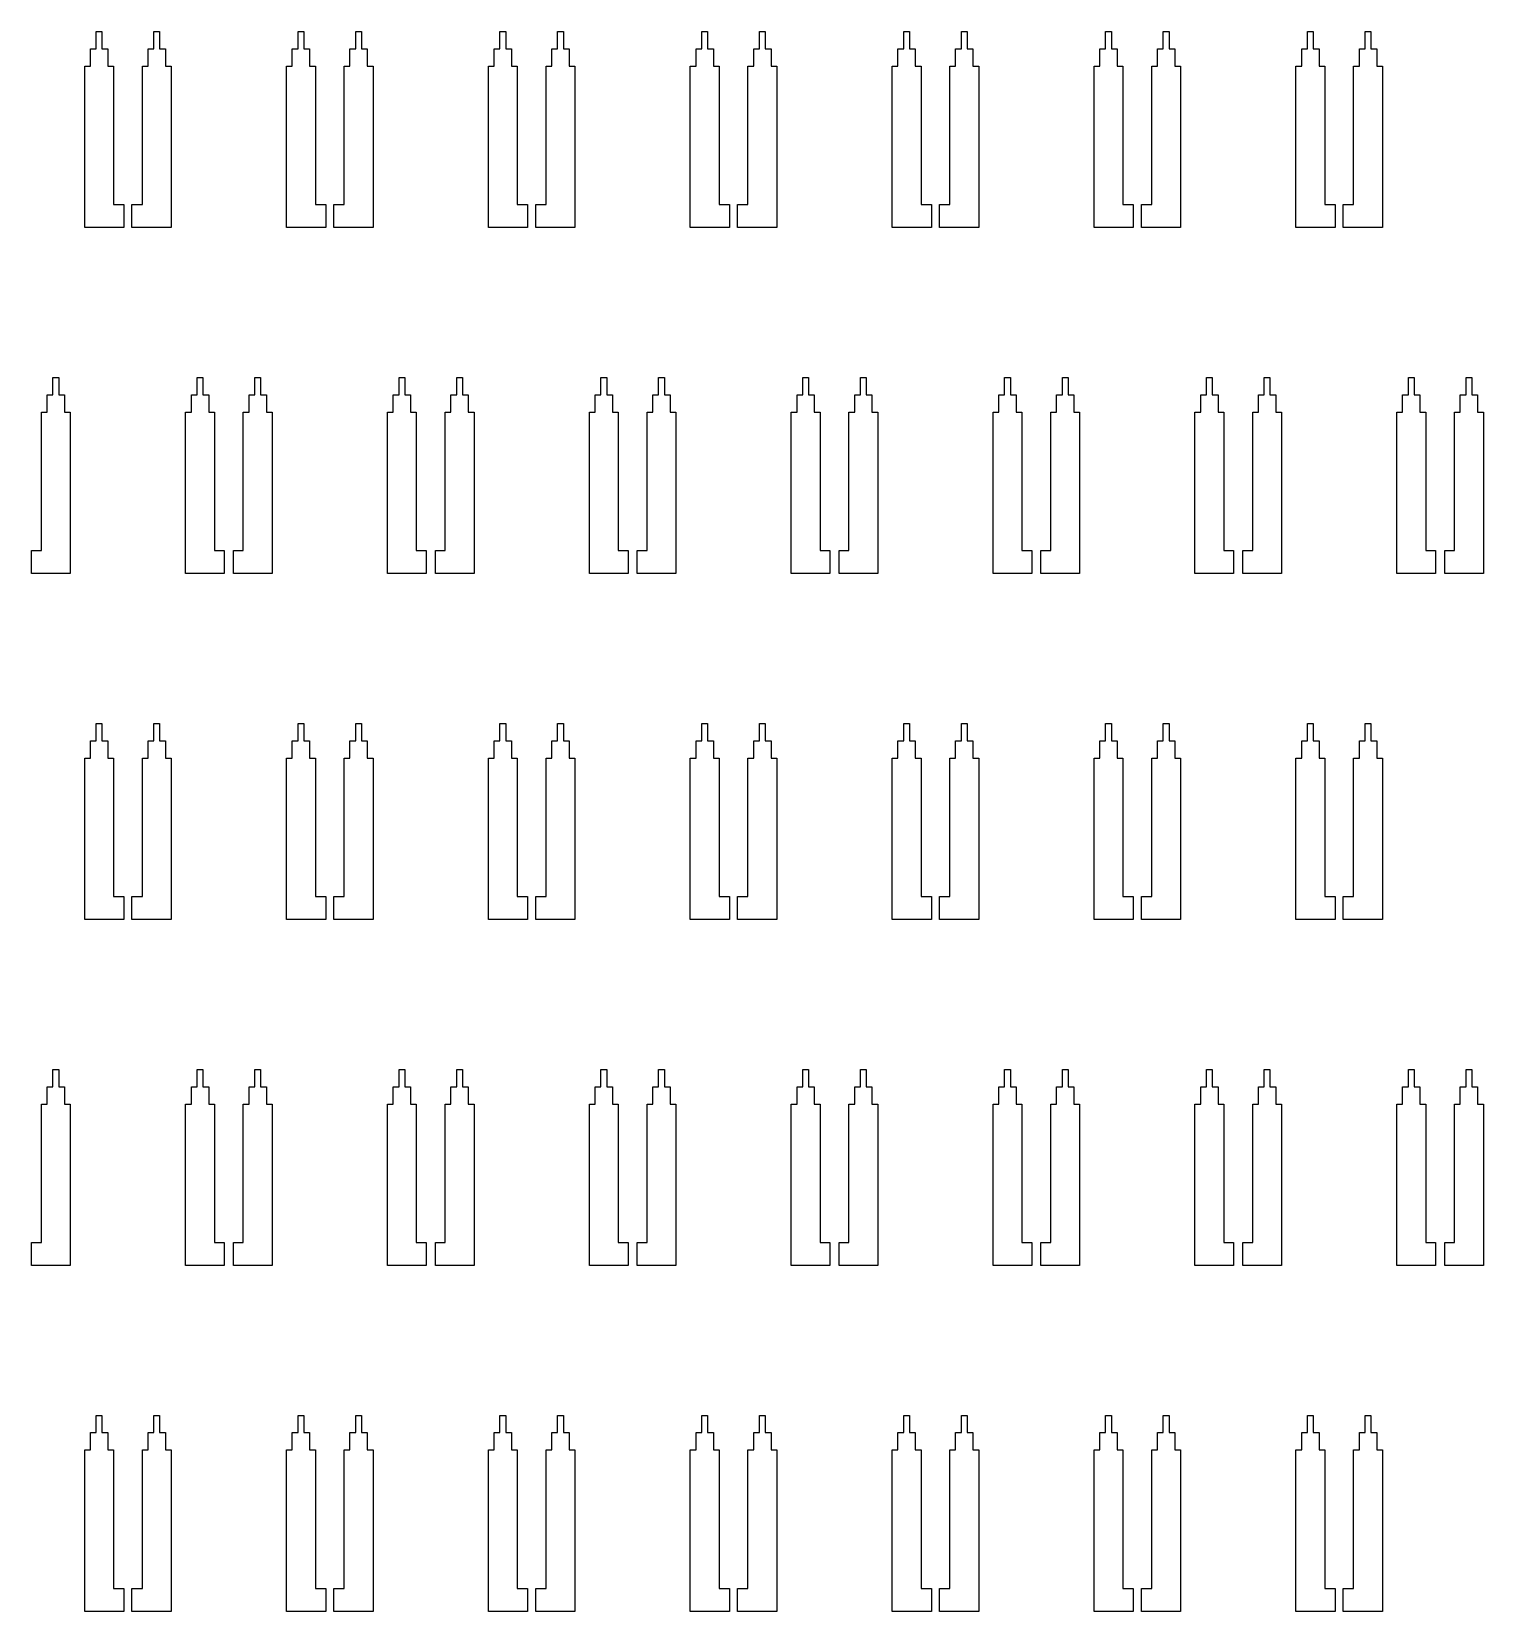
# Model space of a CAD drawing. Extents: x -38350 to 38650, y -35000 to 36000.
# Drawn here: x -19752.2 to -19500.5, y -23754 to -23480 of the extents above; entities that cross this region are included whole.
import ezdxf

# ---------------------------------------------------------------- set-up
doc = ezdxf.new("R2010")
doc.units = 0
doc.header["$MEASUREMENT"] = 0

msp = doc.modelspace()

# ---------------------------------------------------------------- linework, layer by layer
for p, q in [((-19741, -23483), (-19741, -23480)), ((-19741, -23480), (-19740, -23480)), ((-19740, -23480), (-19740, -23483)), ((-19731, -23483), (-19731, -23480)), ((-19731, -23480), (-19730, -23480)), ((-19730, -23480), (-19730, -23483)), ((-19706, -23483), (-19706, -23480)), ((-19706, -23480), (-19705, -23480)), ((-19705, -23480), (-19705, -23483)), ((-19696, -23483), (-19696, -23480)), ((-19696, -23480), (-19695, -23480)), ((-19695, -23480), (-19695, -23483)), ((-19671, -23483), (-19671, -23480)), ((-19671, -23480), (-19670, -23480)), ((-19670, -23480), (-19670, -23483)), ((-19661, -23483), (-19661, -23480)), ((-19661, -23480), (-19660, -23480)), ((-19660, -23480), (-19660, -23483)), ((-19636, -23483), (-19636, -23480)), ((-19636, -23480), (-19635, -23480)), ((-19635, -23480), (-19635, -23483)), ((-19626, -23483), (-19626, -23480)), ((-19626, -23480), (-19625, -23480)), ((-19625, -23480), (-19625, -23483)), ((-19601, -23483), (-19601, -23480)), ((-19601, -23480), (-19600, -23480)), ((-19600, -23480), (-19600, -23483)), ((-19591, -23483), (-19591, -23480)), ((-19591, -23480), (-19590, -23480)), ((-19590, -23480), (-19590, -23483)), ((-19566, -23483), (-19566, -23480)), ((-19566, -23480), (-19565, -23480)), ((-19565, -23480), (-19565, -23483)), ((-19556, -23483), (-19556, -23480)), ((-19556, -23480), (-19555, -23480)), ((-19555, -23480), (-19555, -23483)), ((-19531, -23483), (-19531, -23480)), ((-19531, -23480), (-19530, -23480)), ((-19530, -23480), (-19530, -23483)), ((-19521, -23483), (-19521, -23480)), ((-19521, -23480), (-19520, -23480)), ((-19520, -23480), (-19520, -23483)), ((-19742, -23486), (-19742, -23483)), ((-19742, -23483), (-19741, -23483)), ((-19740, -23483), (-19739, -23483)), ((-19739, -23483), (-19739, -23486)), ((-19732, -23486), (-19732, -23483)), ((-19732, -23483), (-19731, -23483)), ((-19730, -23483), (-19729, -23483)), ((-19729, -23483), (-19729, -23486)), ((-19707, -23486), (-19707, -23483)), ((-19707, -23483), (-19706, -23483)), ((-19705, -23483), (-19704, -23483)), ((-19704, -23483), (-19704, -23486)), ((-19697, -23486), (-19697, -23483)), ((-19697, -23483), (-19696, -23483)), ((-19695, -23483), (-19694, -23483)), ((-19694, -23483), (-19694, -23486)), ((-19672, -23486), (-19672, -23483)), ((-19672, -23483), (-19671, -23483)), ((-19670, -23483), (-19669, -23483)), ((-19669, -23483), (-19669, -23486)), ((-19662, -23486), (-19662, -23483)), ((-19662, -23483), (-19661, -23483)), ((-19660, -23483), (-19659, -23483)), ((-19659, -23483), (-19659, -23486)), ((-19637, -23486), (-19637, -23483)), ((-19637, -23483), (-19636, -23483)), ((-19635, -23483), (-19634, -23483)), ((-19634, -23483), (-19634, -23486)), ((-19627, -23486), (-19627, -23483)), ((-19627, -23483), (-19626, -23483)), ((-19625, -23483), (-19624, -23483)), ((-19624, -23483), (-19624, -23486)), ((-19602, -23486), (-19602, -23483)), ((-19602, -23483), (-19601, -23483)), ((-19600, -23483), (-19599, -23483)), ((-19599, -23483), (-19599, -23486)), ((-19592, -23486), (-19592, -23483)), ((-19592, -23483), (-19591, -23483)), ((-19590, -23483), (-19589, -23483)), ((-19589, -23483), (-19589, -23486)), ((-19567, -23486), (-19567, -23483)), ((-19567, -23483), (-19566, -23483)), ((-19565, -23483), (-19564, -23483)), ((-19564, -23483), (-19564, -23486)), ((-19557, -23486), (-19557, -23483)), ((-19557, -23483), (-19556, -23483)), ((-19555, -23483), (-19554, -23483)), ((-19554, -23483), (-19554, -23486)), ((-19532, -23486), (-19532, -23483)), ((-19532, -23483), (-19531, -23483)), ((-19530, -23483), (-19529, -23483)), ((-19529, -23483), (-19529, -23486)), ((-19522, -23486), (-19522, -23483)), ((-19522, -23483), (-19521, -23483)), ((-19520, -23483), (-19519, -23483)), ((-19519, -23483), (-19519, -23486)), ((-19743, -23514), (-19743, -23486)), ((-19743, -23486), (-19742, -23486)), ((-19739, -23486), (-19738, -23486)), ((-19738, -23486), (-19738, -23510)), ((-19733, -23510), (-19733, -23486)), ((-19733, -23486), (-19732, -23486)), ((-19729, -23486), (-19728, -23486)), ((-19728, -23486), (-19728, -23514)), ((-19708, -23514), (-19708, -23486)), ((-19708, -23486), (-19707, -23486)), ((-19704, -23486), (-19703, -23486)), ((-19703, -23486), (-19703, -23510)), ((-19698, -23510), (-19698, -23486)), ((-19698, -23486), (-19697, -23486)), ((-19694, -23486), (-19693, -23486)), ((-19693, -23486), (-19693, -23514)), ((-19673, -23514), (-19673, -23486)), ((-19673, -23486), (-19672, -23486)), ((-19669, -23486), (-19668, -23486)), ((-19668, -23486), (-19668, -23510)), ((-19663, -23510), (-19663, -23486)), ((-19663, -23486), (-19662, -23486)), ((-19659, -23486), (-19658, -23486)), ((-19658, -23486), (-19658, -23514)), ((-19638, -23514), (-19638, -23486)), ((-19638, -23486), (-19637, -23486)), ((-19634, -23486), (-19633, -23486)), ((-19633, -23486), (-19633, -23510)), ((-19628, -23510), (-19628, -23486)), ((-19628, -23486), (-19627, -23486)), ((-19624, -23486), (-19623, -23486)), ((-19623, -23486), (-19623, -23514)), ((-19603, -23514), (-19603, -23486)), ((-19603, -23486), (-19602, -23486)), ((-19599, -23486), (-19598, -23486)), ((-19598, -23486), (-19598, -23510)), ((-19593, -23510), (-19593, -23486)), ((-19593, -23486), (-19592, -23486)), ((-19589, -23486), (-19588, -23486)), ((-19588, -23486), (-19588, -23514)), ((-19568, -23514), (-19568, -23486)), ((-19568, -23486), (-19567, -23486)), ((-19564, -23486), (-19563, -23486)), ((-19563, -23486), (-19563, -23510)), ((-19558, -23510), (-19558, -23486)), ((-19558, -23486), (-19557, -23486)), ((-19554, -23486), (-19553, -23486)), ((-19553, -23486), (-19553, -23514)), ((-19533, -23514), (-19533, -23486)), ((-19533, -23486), (-19532, -23486)), ((-19529, -23486), (-19528, -23486)), ((-19528, -23486), (-19528, -23510)), ((-19523, -23510), (-19523, -23486)), ((-19523, -23486), (-19522, -23486)), ((-19519, -23486), (-19518, -23486)), ((-19518, -23486), (-19518, -23514)), ((-19738, -23510), (-19736.2, -23510)), ((-19736.2, -23510), (-19736.2, -23514)), ((-19734.8, -23514), (-19734.8, -23510)), ((-19734.8, -23510), (-19733, -23510)), ((-19703, -23510), (-19701.2, -23510)), ((-19701.2, -23510), (-19701.2, -23514)), ((-19699.8, -23514), (-19699.8, -23510)), ((-19699.8, -23510), (-19698, -23510)), ((-19668, -23510), (-19666.2, -23510)), ((-19666.2, -23510), (-19666.2, -23514)), ((-19664.8, -23514), (-19664.8, -23510)), ((-19664.8, -23510), (-19663, -23510)), ((-19633, -23510), (-19631.2, -23510)), ((-19631.2, -23510), (-19631.2, -23514)), ((-19629.8, -23514), (-19629.8, -23510)), ((-19629.8, -23510), (-19628, -23510)), ((-19598, -23510), (-19596.2, -23510)), ((-19596.2, -23510), (-19596.2, -23514)), ((-19594.8, -23514), (-19594.8, -23510)), ((-19594.8, -23510), (-19593, -23510)), ((-19563, -23510), (-19561.2, -23510)), ((-19561.2, -23510), (-19561.2, -23514)), ((-19559.8, -23514), (-19559.8, -23510)), ((-19559.8, -23510), (-19558, -23510)), ((-19528, -23510), (-19526.2, -23510)), ((-19526.2, -23510), (-19526.2, -23514)), ((-19524.8, -23514), (-19524.8, -23510)), ((-19524.8, -23510), (-19523, -23510)), ((-19736.2, -23514), (-19743, -23514)), ((-19728, -23514), (-19734.8, -23514)), ((-19701.2, -23514), (-19708, -23514)), ((-19693, -23514), (-19699.8, -23514)), ((-19666.2, -23514), (-19673, -23514)), ((-19658, -23514), (-19664.8, -23514)), ((-19631.2, -23514), (-19638, -23514)), ((-19623, -23514), (-19629.8, -23514)), ((-19596.2, -23514), (-19603, -23514)), ((-19588, -23514), (-19594.8, -23514)), ((-19561.2, -23514), (-19568, -23514)), ((-19553, -23514), (-19559.8, -23514)), ((-19526.2, -23514), (-19533, -23514)), ((-19518, -23514), (-19524.8, -23514)), ((-19748.5, -23543), (-19748.5, -23540)), ((-19748.5, -23540), (-19747.5, -23540)), ((-19747.5, -23540), (-19747.5, -23543)), ((-19723.5, -23543), (-19723.5, -23540)), ((-19723.5, -23540), (-19722.5, -23540)), ((-19722.5, -23540), (-19722.5, -23543)), ((-19713.5, -23543), (-19713.5, -23540)), ((-19713.5, -23540), (-19712.5, -23540)), ((-19712.5, -23540), (-19712.5, -23543)), ((-19688.5, -23543), (-19688.5, -23540)), ((-19688.5, -23540), (-19687.5, -23540)), ((-19687.5, -23540), (-19687.5, -23543)), ((-19678.5, -23543), (-19678.5, -23540)), ((-19678.5, -23540), (-19677.5, -23540)), ((-19677.5, -23540), (-19677.5, -23543)), ((-19653.5, -23543), (-19653.5, -23540)), ((-19653.5, -23540), (-19652.5, -23540)), ((-19652.5, -23540), (-19652.5, -23543)), ((-19643.5, -23543), (-19643.5, -23540)), ((-19643.5, -23540), (-19642.5, -23540)), ((-19642.5, -23540), (-19642.5, -23543)), ((-19618.5, -23543), (-19618.5, -23540)), ((-19618.5, -23540), (-19617.5, -23540)), ((-19617.5, -23540), (-19617.5, -23543)), ((-19608.5, -23543), (-19608.5, -23540)), ((-19608.5, -23540), (-19607.5, -23540)), ((-19607.5, -23540), (-19607.5, -23543)), ((-19583.5, -23543), (-19583.5, -23540)), ((-19583.5, -23540), (-19582.5, -23540)), ((-19582.5, -23540), (-19582.5, -23543)), ((-19573.5, -23543), (-19573.5, -23540)), ((-19573.5, -23540), (-19572.5, -23540)), ((-19572.5, -23540), (-19572.5, -23543)), ((-19548.5, -23543), (-19548.5, -23540)), ((-19548.5, -23540), (-19547.5, -23540)), ((-19547.5, -23540), (-19547.5, -23543)), ((-19538.5, -23543), (-19538.5, -23540)), ((-19538.5, -23540), (-19537.5, -23540)), ((-19537.5, -23540), (-19537.5, -23543)), ((-19513.5, -23543), (-19513.5, -23540)), ((-19513.5, -23540), (-19512.5, -23540)), ((-19512.5, -23540), (-19512.5, -23543)), ((-19503.5, -23543), (-19503.5, -23540)), ((-19503.5, -23540), (-19502.5, -23540)), ((-19502.5, -23540), (-19502.5, -23543)), ((-19749.5, -23546), (-19749.5, -23543)), ((-19749.5, -23543), (-19748.5, -23543)), ((-19747.5, -23543), (-19746.5, -23543)), ((-19746.5, -23543), (-19746.5, -23546)), ((-19724.5, -23546), (-19724.5, -23543)), ((-19724.5, -23543), (-19723.5, -23543)), ((-19722.5, -23543), (-19721.5, -23543)), ((-19721.5, -23543), (-19721.5, -23546)), ((-19714.5, -23546), (-19714.5, -23543)), ((-19714.5, -23543), (-19713.5, -23543)), ((-19712.5, -23543), (-19711.5, -23543)), ((-19711.5, -23543), (-19711.5, -23546)), ((-19689.5, -23546), (-19689.5, -23543)), ((-19689.5, -23543), (-19688.5, -23543)), ((-19687.5, -23543), (-19686.5, -23543)), ((-19686.5, -23543), (-19686.5, -23546)), ((-19679.5, -23546), (-19679.5, -23543)), ((-19679.5, -23543), (-19678.5, -23543)), ((-19677.5, -23543), (-19676.5, -23543)), ((-19676.5, -23543), (-19676.5, -23546)), ((-19654.5, -23546), (-19654.5, -23543)), ((-19654.5, -23543), (-19653.5, -23543)), ((-19652.5, -23543), (-19651.5, -23543)), ((-19651.5, -23543), (-19651.5, -23546)), ((-19644.5, -23546), (-19644.5, -23543)), ((-19644.5, -23543), (-19643.5, -23543)), ((-19642.5, -23543), (-19641.5, -23543)), ((-19641.5, -23543), (-19641.5, -23546)), ((-19619.5, -23546), (-19619.5, -23543)), ((-19619.5, -23543), (-19618.5, -23543)), ((-19617.5, -23543), (-19616.5, -23543)), ((-19616.5, -23543), (-19616.5, -23546)), ((-19609.5, -23546), (-19609.5, -23543)), ((-19609.5, -23543), (-19608.5, -23543)), ((-19607.5, -23543), (-19606.5, -23543)), ((-19606.5, -23543), (-19606.5, -23546)), ((-19584.5, -23546), (-19584.5, -23543)), ((-19584.5, -23543), (-19583.5, -23543)), ((-19582.5, -23543), (-19581.5, -23543)), ((-19581.5, -23543), (-19581.5, -23546)), ((-19574.5, -23546), (-19574.5, -23543)), ((-19574.5, -23543), (-19573.5, -23543)), ((-19572.5, -23543), (-19571.5, -23543)), ((-19571.5, -23543), (-19571.5, -23546)), ((-19549.5, -23546), (-19549.5, -23543)), ((-19549.5, -23543), (-19548.5, -23543)), ((-19547.5, -23543), (-19546.5, -23543)), ((-19546.5, -23543), (-19546.5, -23546)), ((-19539.5, -23546), (-19539.5, -23543)), ((-19539.5, -23543), (-19538.5, -23543)), ((-19537.5, -23543), (-19536.5, -23543)), ((-19536.5, -23543), (-19536.5, -23546)), ((-19514.5, -23546), (-19514.5, -23543)), ((-19514.5, -23543), (-19513.5, -23543)), ((-19512.5, -23543), (-19511.5, -23543)), ((-19511.5, -23543), (-19511.5, -23546)), ((-19504.5, -23546), (-19504.5, -23543)), ((-19504.5, -23543), (-19503.5, -23543)), ((-19502.5, -23543), (-19501.5, -23543)), ((-19501.5, -23543), (-19501.5, -23546)), ((-19750.5, -23570), (-19750.5, -23546)), ((-19750.5, -23546), (-19749.5, -23546)), ((-19746.5, -23546), (-19745.5, -23546)), ((-19745.5, -23546), (-19745.5, -23574)), ((-19725.5, -23574), (-19725.5, -23546)), ((-19725.5, -23546), (-19724.5, -23546)), ((-19721.5, -23546), (-19720.5, -23546)), ((-19720.5, -23546), (-19720.5, -23570)), ((-19715.5, -23570), (-19715.5, -23546)), ((-19715.5, -23546), (-19714.5, -23546)), ((-19711.5, -23546), (-19710.5, -23546)), ((-19710.5, -23546), (-19710.5, -23574)), ((-19690.5, -23574), (-19690.5, -23546)), ((-19690.5, -23546), (-19689.5, -23546)), ((-19686.5, -23546), (-19685.5, -23546)), ((-19685.5, -23546), (-19685.5, -23570)), ((-19680.5, -23570), (-19680.5, -23546)), ((-19680.5, -23546), (-19679.5, -23546)), ((-19676.5, -23546), (-19675.5, -23546)), ((-19675.5, -23546), (-19675.5, -23574)), ((-19655.5, -23574), (-19655.5, -23546)), ((-19655.5, -23546), (-19654.5, -23546)), ((-19651.5, -23546), (-19650.5, -23546)), ((-19650.5, -23546), (-19650.5, -23570)), ((-19645.5, -23570), (-19645.5, -23546)), ((-19645.5, -23546), (-19644.5, -23546)), ((-19641.5, -23546), (-19640.5, -23546)), ((-19640.5, -23546), (-19640.5, -23574)), ((-19620.5, -23574), (-19620.5, -23546)), ((-19620.5, -23546), (-19619.5, -23546)), ((-19616.5, -23546), (-19615.5, -23546)), ((-19615.5, -23546), (-19615.5, -23570)), ((-19610.5, -23570), (-19610.5, -23546)), ((-19610.5, -23546), (-19609.5, -23546)), ((-19606.5, -23546), (-19605.5, -23546)), ((-19605.5, -23546), (-19605.5, -23574)), ((-19585.5, -23574), (-19585.5, -23546)), ((-19585.5, -23546), (-19584.5, -23546)), ((-19581.5, -23546), (-19580.5, -23546)), ((-19580.5, -23546), (-19580.5, -23570)), ((-19575.5, -23570), (-19575.5, -23546)), ((-19575.5, -23546), (-19574.5, -23546)), ((-19571.5, -23546), (-19570.5, -23546)), ((-19570.5, -23546), (-19570.5, -23574)), ((-19550.5, -23574), (-19550.5, -23546)), ((-19550.5, -23546), (-19549.5, -23546)), ((-19546.5, -23546), (-19545.5, -23546)), ((-19545.5, -23546), (-19545.5, -23570)), ((-19540.5, -23570), (-19540.5, -23546)), ((-19540.5, -23546), (-19539.5, -23546)), ((-19536.5, -23546), (-19535.5, -23546)), ((-19535.5, -23546), (-19535.5, -23574)), ((-19515.5, -23574), (-19515.5, -23546)), ((-19515.5, -23546), (-19514.5, -23546)), ((-19511.5, -23546), (-19510.5, -23546)), ((-19510.5, -23546), (-19510.5, -23570)), ((-19505.5, -23570), (-19505.5, -23546)), ((-19505.5, -23546), (-19504.5, -23546)), ((-19501.5, -23546), (-19500.5, -23546)), ((-19500.5, -23546), (-19500.5, -23574)), ((-19752.2, -23574), (-19752.2, -23570)), ((-19752.2, -23570), (-19750.5, -23570)), ((-19720.5, -23570), (-19718.8, -23570)), ((-19718.8, -23570), (-19718.8, -23574)), ((-19717.2, -23574), (-19717.2, -23570)), ((-19717.2, -23570), (-19715.5, -23570)), ((-19685.5, -23570), (-19683.8, -23570)), ((-19683.8, -23570), (-19683.8, -23574)), ((-19682.2, -23574), (-19682.2, -23570)), ((-19682.2, -23570), (-19680.5, -23570)), ((-19650.5, -23570), (-19648.8, -23570)), ((-19648.8, -23570), (-19648.8, -23574)), ((-19647.2, -23574), (-19647.2, -23570)), ((-19647.2, -23570), (-19645.5, -23570)), ((-19615.5, -23570), (-19613.8, -23570)), ((-19613.8, -23570), (-19613.8, -23574)), ((-19612.2, -23574), (-19612.2, -23570)), ((-19612.2, -23570), (-19610.5, -23570)), ((-19580.5, -23570), (-19578.8, -23570)), ((-19578.8, -23570), (-19578.8, -23574)), ((-19577.2, -23574), (-19577.2, -23570)), ((-19577.2, -23570), (-19575.5, -23570)), ((-19545.5, -23570), (-19543.8, -23570)), ((-19543.8, -23570), (-19543.8, -23574)), ((-19542.2, -23574), (-19542.2, -23570)), ((-19542.2, -23570), (-19540.5, -23570)), ((-19510.5, -23570), (-19508.8, -23570)), ((-19508.8, -23570), (-19508.8, -23574)), ((-19507.2, -23574), (-19507.2, -23570)), ((-19507.2, -23570), (-19505.5, -23570)), ((-19745.5, -23574), (-19752.2, -23574)), ((-19718.8, -23574), (-19725.5, -23574)), ((-19710.5, -23574), (-19717.2, -23574)), ((-19683.8, -23574), (-19690.5, -23574)), ((-19675.5, -23574), (-19682.2, -23574)), ((-19648.8, -23574), (-19655.5, -23574)), ((-19640.5, -23574), (-19647.2, -23574)), ((-19613.8, -23574), (-19620.5, -23574)), ((-19605.5, -23574), (-19612.2, -23574)), ((-19578.8, -23574), (-19585.5, -23574)), ((-19570.5, -23574), (-19577.2, -23574)), ((-19543.8, -23574), (-19550.5, -23574)), ((-19535.5, -23574), (-19542.2, -23574)), ((-19508.8, -23574), (-19515.5, -23574)), ((-19500.5, -23574), (-19507.2, -23574)), ((-19741, -23603), (-19741, -23600)), ((-19741, -23600), (-19740, -23600)), ((-19740, -23600), (-19740, -23603)), ((-19731, -23603), (-19731, -23600)), ((-19731, -23600), (-19730, -23600)), ((-19730, -23600), (-19730, -23603)), ((-19706, -23603), (-19706, -23600)), ((-19706, -23600), (-19705, -23600)), ((-19705, -23600), (-19705, -23603)), ((-19696, -23603), (-19696, -23600)), ((-19696, -23600), (-19695, -23600)), ((-19695, -23600), (-19695, -23603)), ((-19671, -23603), (-19671, -23600)), ((-19671, -23600), (-19670, -23600)), ((-19670, -23600), (-19670, -23603)), ((-19661, -23603), (-19661, -23600)), ((-19661, -23600), (-19660, -23600)), ((-19660, -23600), (-19660, -23603)), ((-19636, -23603), (-19636, -23600)), ((-19636, -23600), (-19635, -23600)), ((-19635, -23600), (-19635, -23603)), ((-19626, -23603), (-19626, -23600)), ((-19626, -23600), (-19625, -23600)), ((-19625, -23600), (-19625, -23603)), ((-19601, -23603), (-19601, -23600)), ((-19601, -23600), (-19600, -23600)), ((-19600, -23600), (-19600, -23603)), ((-19591, -23603), (-19591, -23600)), ((-19591, -23600), (-19590, -23600)), ((-19590, -23600), (-19590, -23603)), ((-19566, -23603), (-19566, -23600)), ((-19566, -23600), (-19565, -23600)), ((-19565, -23600), (-19565, -23603)), ((-19556, -23603), (-19556, -23600)), ((-19556, -23600), (-19555, -23600)), ((-19555, -23600), (-19555, -23603)), ((-19531, -23603), (-19531, -23600)), ((-19531, -23600), (-19530, -23600)), ((-19530, -23600), (-19530, -23603)), ((-19521, -23603), (-19521, -23600)), ((-19521, -23600), (-19520, -23600)), ((-19520, -23600), (-19520, -23603)), ((-19742, -23606), (-19742, -23603)), ((-19742, -23603), (-19741, -23603)), ((-19740, -23603), (-19739, -23603)), ((-19739, -23603), (-19739, -23606)), ((-19732, -23606), (-19732, -23603)), ((-19732, -23603), (-19731, -23603)), ((-19730, -23603), (-19729, -23603)), ((-19729, -23603), (-19729, -23606)), ((-19707, -23606), (-19707, -23603)), ((-19707, -23603), (-19706, -23603)), ((-19705, -23603), (-19704, -23603)), ((-19704, -23603), (-19704, -23606)), ((-19697, -23606), (-19697, -23603)), ((-19697, -23603), (-19696, -23603)), ((-19695, -23603), (-19694, -23603)), ((-19694, -23603), (-19694, -23606)), ((-19672, -23606), (-19672, -23603)), ((-19672, -23603), (-19671, -23603)), ((-19670, -23603), (-19669, -23603)), ((-19669, -23603), (-19669, -23606)), ((-19662, -23606), (-19662, -23603)), ((-19662, -23603), (-19661, -23603)), ((-19660, -23603), (-19659, -23603)), ((-19659, -23603), (-19659, -23606)), ((-19637, -23606), (-19637, -23603)), ((-19637, -23603), (-19636, -23603)), ((-19635, -23603), (-19634, -23603)), ((-19634, -23603), (-19634, -23606)), ((-19627, -23606), (-19627, -23603)), ((-19627, -23603), (-19626, -23603)), ((-19625, -23603), (-19624, -23603)), ((-19624, -23603), (-19624, -23606)), ((-19602, -23606), (-19602, -23603)), ((-19602, -23603), (-19601, -23603)), ((-19600, -23603), (-19599, -23603)), ((-19599, -23603), (-19599, -23606)), ((-19592, -23606), (-19592, -23603)), ((-19592, -23603), (-19591, -23603)), ((-19590, -23603), (-19589, -23603)), ((-19589, -23603), (-19589, -23606)), ((-19567, -23606), (-19567, -23603)), ((-19567, -23603), (-19566, -23603)), ((-19565, -23603), (-19564, -23603)), ((-19564, -23603), (-19564, -23606)), ((-19557, -23606), (-19557, -23603)), ((-19557, -23603), (-19556, -23603)), ((-19555, -23603), (-19554, -23603)), ((-19554, -23603), (-19554, -23606)), ((-19532, -23606), (-19532, -23603)), ((-19532, -23603), (-19531, -23603)), ((-19530, -23603), (-19529, -23603)), ((-19529, -23603), (-19529, -23606)), ((-19522, -23606), (-19522, -23603)), ((-19522, -23603), (-19521, -23603)), ((-19520, -23603), (-19519, -23603)), ((-19519, -23603), (-19519, -23606)), ((-19743, -23634), (-19743, -23606)), ((-19743, -23606), (-19742, -23606)), ((-19739, -23606), (-19738, -23606)), ((-19738, -23606), (-19738, -23630)), ((-19733, -23630), (-19733, -23606)), ((-19733, -23606), (-19732, -23606)), ((-19729, -23606), (-19728, -23606)), ((-19728, -23606), (-19728, -23634)), ((-19708, -23634), (-19708, -23606)), ((-19708, -23606), (-19707, -23606)), ((-19704, -23606), (-19703, -23606)), ((-19703, -23606), (-19703, -23630)), ((-19698, -23630), (-19698, -23606)), ((-19698, -23606), (-19697, -23606)), ((-19694, -23606), (-19693, -23606)), ((-19693, -23606), (-19693, -23634)), ((-19673, -23634), (-19673, -23606)), ((-19673, -23606), (-19672, -23606)), ((-19669, -23606), (-19668, -23606)), ((-19668, -23606), (-19668, -23630)), ((-19663, -23630), (-19663, -23606)), ((-19663, -23606), (-19662, -23606)), ((-19659, -23606), (-19658, -23606)), ((-19658, -23606), (-19658, -23634)), ((-19638, -23634), (-19638, -23606)), ((-19638, -23606), (-19637, -23606)), ((-19634, -23606), (-19633, -23606)), ((-19633, -23606), (-19633, -23630)), ((-19628, -23630), (-19628, -23606)), ((-19628, -23606), (-19627, -23606)), ((-19624, -23606), (-19623, -23606)), ((-19623, -23606), (-19623, -23634)), ((-19603, -23634), (-19603, -23606)), ((-19603, -23606), (-19602, -23606)), ((-19599, -23606), (-19598, -23606)), ((-19598, -23606), (-19598, -23630)), ((-19593, -23630), (-19593, -23606)), ((-19593, -23606), (-19592, -23606)), ((-19589, -23606), (-19588, -23606)), ((-19588, -23606), (-19588, -23634)), ((-19568, -23634), (-19568, -23606)), ((-19568, -23606), (-19567, -23606)), ((-19564, -23606), (-19563, -23606)), ((-19563, -23606), (-19563, -23630)), ((-19558, -23630), (-19558, -23606)), ((-19558, -23606), (-19557, -23606)), ((-19554, -23606), (-19553, -23606)), ((-19553, -23606), (-19553, -23634)), ((-19533, -23634), (-19533, -23606)), ((-19533, -23606), (-19532, -23606)), ((-19529, -23606), (-19528, -23606)), ((-19528, -23606), (-19528, -23630)), ((-19523, -23630), (-19523, -23606)), ((-19523, -23606), (-19522, -23606)), ((-19519, -23606), (-19518, -23606)), ((-19518, -23606), (-19518, -23634)), ((-19738, -23630), (-19736.2, -23630)), ((-19736.2, -23630), (-19736.2, -23634)), ((-19734.8, -23634), (-19734.8, -23630)), ((-19734.8, -23630), (-19733, -23630)), ((-19703, -23630), (-19701.2, -23630)), ((-19701.2, -23630), (-19701.2, -23634)), ((-19699.8, -23634), (-19699.8, -23630)), ((-19699.8, -23630), (-19698, -23630)), ((-19668, -23630), (-19666.2, -23630)), ((-19666.2, -23630), (-19666.2, -23634)), ((-19664.8, -23634), (-19664.8, -23630)), ((-19664.8, -23630), (-19663, -23630)), ((-19633, -23630), (-19631.2, -23630)), ((-19631.2, -23630), (-19631.2, -23634)), ((-19629.8, -23634), (-19629.8, -23630)), ((-19629.8, -23630), (-19628, -23630)), ((-19598, -23630), (-19596.2, -23630)), ((-19596.2, -23630), (-19596.2, -23634)), ((-19594.8, -23634), (-19594.8, -23630)), ((-19594.8, -23630), (-19593, -23630)), ((-19563, -23630), (-19561.2, -23630)), ((-19561.2, -23630), (-19561.2, -23634)), ((-19559.8, -23634), (-19559.8, -23630)), ((-19559.8, -23630), (-19558, -23630)), ((-19528, -23630), (-19526.2, -23630)), ((-19526.2, -23630), (-19526.2, -23634)), ((-19524.8, -23634), (-19524.8, -23630)), ((-19524.8, -23630), (-19523, -23630)), ((-19736.2, -23634), (-19743, -23634)), ((-19728, -23634), (-19734.8, -23634)), ((-19701.2, -23634), (-19708, -23634)), ((-19693, -23634), (-19699.8, -23634)), ((-19666.2, -23634), (-19673, -23634)), ((-19658, -23634), (-19664.8, -23634)), ((-19631.2, -23634), (-19638, -23634)), ((-19623, -23634), (-19629.8, -23634)), ((-19596.2, -23634), (-19603, -23634)), ((-19588, -23634), (-19594.8, -23634)), ((-19561.2, -23634), (-19568, -23634)), ((-19553, -23634), (-19559.8, -23634)), ((-19526.2, -23634), (-19533, -23634)), ((-19518, -23634), (-19524.8, -23634)), ((-19748.5, -23663), (-19748.5, -23660)), ((-19748.5, -23660), (-19747.5, -23660)), ((-19747.5, -23660), (-19747.5, -23663)), ((-19723.5, -23663), (-19723.5, -23660)), ((-19723.5, -23660), (-19722.5, -23660)), ((-19722.5, -23660), (-19722.5, -23663)), ((-19713.5, -23663), (-19713.5, -23660)), ((-19713.5, -23660), (-19712.5, -23660)), ((-19712.5, -23660), (-19712.5, -23663)), ((-19688.5, -23663), (-19688.5, -23660)), ((-19688.5, -23660), (-19687.5, -23660)), ((-19687.5, -23660), (-19687.5, -23663)), ((-19678.5, -23663), (-19678.5, -23660)), ((-19678.5, -23660), (-19677.5, -23660)), ((-19677.5, -23660), (-19677.5, -23663)), ((-19653.5, -23663), (-19653.5, -23660)), ((-19653.5, -23660), (-19652.5, -23660)), ((-19652.5, -23660), (-19652.5, -23663)), ((-19643.5, -23663), (-19643.5, -23660)), ((-19643.5, -23660), (-19642.5, -23660)), ((-19642.5, -23660), (-19642.5, -23663)), ((-19618.5, -23663), (-19618.5, -23660)), ((-19618.5, -23660), (-19617.5, -23660)), ((-19617.5, -23660), (-19617.5, -23663)), ((-19608.5, -23663), (-19608.5, -23660)), ((-19608.5, -23660), (-19607.5, -23660)), ((-19607.5, -23660), (-19607.5, -23663)), ((-19583.5, -23663), (-19583.5, -23660)), ((-19583.5, -23660), (-19582.5, -23660)), ((-19582.5, -23660), (-19582.5, -23663)), ((-19573.5, -23663), (-19573.5, -23660)), ((-19573.5, -23660), (-19572.5, -23660)), ((-19572.5, -23660), (-19572.5, -23663)), ((-19548.5, -23663), (-19548.5, -23660)), ((-19548.5, -23660), (-19547.5, -23660)), ((-19547.5, -23660), (-19547.5, -23663)), ((-19538.5, -23663), (-19538.5, -23660)), ((-19538.5, -23660), (-19537.5, -23660)), ((-19537.5, -23660), (-19537.5, -23663)), ((-19513.5, -23663), (-19513.5, -23660)), ((-19513.5, -23660), (-19512.5, -23660)), ((-19512.5, -23660), (-19512.5, -23663)), ((-19503.5, -23663), (-19503.5, -23660)), ((-19503.5, -23660), (-19502.5, -23660)), ((-19502.5, -23660), (-19502.5, -23663)), ((-19749.5, -23666), (-19749.5, -23663)), ((-19749.5, -23663), (-19748.5, -23663)), ((-19747.5, -23663), (-19746.5, -23663)), ((-19746.5, -23663), (-19746.5, -23666)), ((-19724.5, -23666), (-19724.5, -23663)), ((-19724.5, -23663), (-19723.5, -23663)), ((-19722.5, -23663), (-19721.5, -23663)), ((-19721.5, -23663), (-19721.5, -23666)), ((-19714.5, -23666), (-19714.5, -23663)), ((-19714.5, -23663), (-19713.5, -23663)), ((-19712.5, -23663), (-19711.5, -23663)), ((-19711.5, -23663), (-19711.5, -23666)), ((-19689.5, -23666), (-19689.5, -23663)), ((-19689.5, -23663), (-19688.5, -23663)), ((-19687.5, -23663), (-19686.5, -23663)), ((-19686.5, -23663), (-19686.5, -23666)), ((-19679.5, -23666), (-19679.5, -23663)), ((-19679.5, -23663), (-19678.5, -23663)), ((-19677.5, -23663), (-19676.5, -23663)), ((-19676.5, -23663), (-19676.5, -23666)), ((-19654.5, -23666), (-19654.5, -23663)), ((-19654.5, -23663), (-19653.5, -23663)), ((-19652.5, -23663), (-19651.5, -23663)), ((-19651.5, -23663), (-19651.5, -23666)), ((-19644.5, -23666), (-19644.5, -23663)), ((-19644.5, -23663), (-19643.5, -23663)), ((-19642.5, -23663), (-19641.5, -23663)), ((-19641.5, -23663), (-19641.5, -23666)), ((-19619.5, -23666), (-19619.5, -23663)), ((-19619.5, -23663), (-19618.5, -23663)), ((-19617.5, -23663), (-19616.5, -23663)), ((-19616.5, -23663), (-19616.5, -23666)), ((-19609.5, -23666), (-19609.5, -23663)), ((-19609.5, -23663), (-19608.5, -23663)), ((-19607.5, -23663), (-19606.5, -23663)), ((-19606.5, -23663), (-19606.5, -23666)), ((-19584.5, -23666), (-19584.5, -23663)), ((-19584.5, -23663), (-19583.5, -23663)), ((-19582.5, -23663), (-19581.5, -23663)), ((-19581.5, -23663), (-19581.5, -23666)), ((-19574.5, -23666), (-19574.5, -23663)), ((-19574.5, -23663), (-19573.5, -23663)), ((-19572.5, -23663), (-19571.5, -23663)), ((-19571.5, -23663), (-19571.5, -23666)), ((-19549.5, -23666), (-19549.5, -23663)), ((-19549.5, -23663), (-19548.5, -23663)), ((-19547.5, -23663), (-19546.5, -23663)), ((-19546.5, -23663), (-19546.5, -23666)), ((-19539.5, -23666), (-19539.5, -23663)), ((-19539.5, -23663), (-19538.5, -23663)), ((-19537.5, -23663), (-19536.5, -23663)), ((-19536.5, -23663), (-19536.5, -23666)), ((-19514.5, -23666), (-19514.5, -23663)), ((-19514.5, -23663), (-19513.5, -23663)), ((-19512.5, -23663), (-19511.5, -23663)), ((-19511.5, -23663), (-19511.5, -23666)), ((-19504.5, -23666), (-19504.5, -23663)), ((-19504.5, -23663), (-19503.5, -23663)), ((-19502.5, -23663), (-19501.5, -23663)), ((-19501.5, -23663), (-19501.5, -23666)), ((-19750.5, -23690), (-19750.5, -23666)), ((-19750.5, -23666), (-19749.5, -23666)), ((-19746.5, -23666), (-19745.5, -23666)), ((-19745.5, -23666), (-19745.5, -23694)), ((-19725.5, -23694), (-19725.5, -23666)), ((-19725.5, -23666), (-19724.5, -23666)), ((-19721.5, -23666), (-19720.5, -23666)), ((-19720.5, -23666), (-19720.5, -23690)), ((-19715.5, -23690), (-19715.5, -23666)), ((-19715.5, -23666), (-19714.5, -23666)), ((-19711.5, -23666), (-19710.5, -23666)), ((-19710.5, -23666), (-19710.5, -23694)), ((-19690.5, -23694), (-19690.5, -23666)), ((-19690.5, -23666), (-19689.5, -23666)), ((-19686.5, -23666), (-19685.5, -23666)), ((-19685.5, -23666), (-19685.5, -23690)), ((-19680.5, -23690), (-19680.5, -23666)), ((-19680.5, -23666), (-19679.5, -23666)), ((-19676.5, -23666), (-19675.5, -23666)), ((-19675.5, -23666), (-19675.5, -23694)), ((-19655.5, -23694), (-19655.5, -23666)), ((-19655.5, -23666), (-19654.5, -23666)), ((-19651.5, -23666), (-19650.5, -23666)), ((-19650.5, -23666), (-19650.5, -23690)), ((-19645.5, -23690), (-19645.5, -23666)), ((-19645.5, -23666), (-19644.5, -23666)), ((-19641.5, -23666), (-19640.5, -23666)), ((-19640.5, -23666), (-19640.5, -23694)), ((-19620.5, -23694), (-19620.5, -23666)), ((-19620.5, -23666), (-19619.5, -23666)), ((-19616.5, -23666), (-19615.5, -23666)), ((-19615.5, -23666), (-19615.5, -23690)), ((-19610.5, -23690), (-19610.5, -23666)), ((-19610.5, -23666), (-19609.5, -23666)), ((-19606.5, -23666), (-19605.5, -23666)), ((-19605.5, -23666), (-19605.5, -23694)), ((-19585.5, -23694), (-19585.5, -23666)), ((-19585.5, -23666), (-19584.5, -23666)), ((-19581.5, -23666), (-19580.5, -23666)), ((-19580.5, -23666), (-19580.5, -23690)), ((-19575.5, -23690), (-19575.5, -23666)), ((-19575.5, -23666), (-19574.5, -23666)), ((-19571.5, -23666), (-19570.5, -23666)), ((-19570.5, -23666), (-19570.5, -23694)), ((-19550.5, -23694), (-19550.5, -23666)), ((-19550.5, -23666), (-19549.5, -23666)), ((-19546.5, -23666), (-19545.5, -23666)), ((-19545.5, -23666), (-19545.5, -23690)), ((-19540.5, -23690), (-19540.5, -23666)), ((-19540.5, -23666), (-19539.5, -23666)), ((-19536.5, -23666), (-19535.5, -23666)), ((-19535.5, -23666), (-19535.5, -23694)), ((-19515.5, -23694), (-19515.5, -23666)), ((-19515.5, -23666), (-19514.5, -23666)), ((-19511.5, -23666), (-19510.5, -23666)), ((-19510.5, -23666), (-19510.5, -23690)), ((-19505.5, -23690), (-19505.5, -23666)), ((-19505.5, -23666), (-19504.5, -23666)), ((-19501.5, -23666), (-19500.5, -23666)), ((-19500.5, -23666), (-19500.5, -23694)), ((-19752.2, -23694), (-19752.2, -23690)), ((-19752.2, -23690), (-19750.5, -23690)), ((-19720.5, -23690), (-19718.8, -23690)), ((-19718.8, -23690), (-19718.8, -23694)), ((-19717.2, -23694), (-19717.2, -23690)), ((-19717.2, -23690), (-19715.5, -23690)), ((-19685.5, -23690), (-19683.8, -23690)), ((-19683.8, -23690), (-19683.8, -23694)), ((-19682.2, -23694), (-19682.2, -23690)), ((-19682.2, -23690), (-19680.5, -23690)), ((-19650.5, -23690), (-19648.8, -23690)), ((-19648.8, -23690), (-19648.8, -23694)), ((-19647.2, -23694), (-19647.2, -23690)), ((-19647.2, -23690), (-19645.5, -23690)), ((-19615.5, -23690), (-19613.8, -23690)), ((-19613.8, -23690), (-19613.8, -23694)), ((-19612.2, -23694), (-19612.2, -23690)), ((-19612.2, -23690), (-19610.5, -23690)), ((-19580.5, -23690), (-19578.8, -23690)), ((-19578.8, -23690), (-19578.8, -23694)), ((-19577.2, -23694), (-19577.2, -23690)), ((-19577.2, -23690), (-19575.5, -23690)), ((-19545.5, -23690), (-19543.8, -23690)), ((-19543.8, -23690), (-19543.8, -23694)), ((-19542.2, -23694), (-19542.2, -23690)), ((-19542.2, -23690), (-19540.5, -23690)), ((-19510.5, -23690), (-19508.8, -23690)), ((-19508.8, -23690), (-19508.8, -23694)), ((-19507.2, -23694), (-19507.2, -23690)), ((-19507.2, -23690), (-19505.5, -23690)), ((-19745.5, -23694), (-19752.2, -23694)), ((-19718.8, -23694), (-19725.5, -23694)), ((-19710.5, -23694), (-19717.2, -23694)), ((-19683.8, -23694), (-19690.5, -23694)), ((-19675.5, -23694), (-19682.2, -23694)), ((-19648.8, -23694), (-19655.5, -23694)), ((-19640.5, -23694), (-19647.2, -23694)), ((-19613.8, -23694), (-19620.5, -23694)), ((-19605.5, -23694), (-19612.2, -23694)), ((-19578.8, -23694), (-19585.5, -23694)), ((-19570.5, -23694), (-19577.2, -23694)), ((-19543.8, -23694), (-19550.5, -23694)), ((-19535.5, -23694), (-19542.2, -23694)), ((-19508.8, -23694), (-19515.5, -23694)), ((-19500.5, -23694), (-19507.2, -23694)), ((-19741, -23723), (-19741, -23720)), ((-19741, -23720), (-19740, -23720)), ((-19740, -23720), (-19740, -23723)), ((-19731, -23723), (-19731, -23720)), ((-19731, -23720), (-19730, -23720)), ((-19730, -23720), (-19730, -23723)), ((-19706, -23723), (-19706, -23720)), ((-19706, -23720), (-19705, -23720)), ((-19705, -23720), (-19705, -23723)), ((-19696, -23723), (-19696, -23720)), ((-19696, -23720), (-19695, -23720)), ((-19695, -23720), (-19695, -23723)), ((-19671, -23723), (-19671, -23720)), ((-19671, -23720), (-19670, -23720)), ((-19670, -23720), (-19670, -23723)), ((-19661, -23723), (-19661, -23720)), ((-19661, -23720), (-19660, -23720)), ((-19660, -23720), (-19660, -23723)), ((-19636, -23723), (-19636, -23720)), ((-19636, -23720), (-19635, -23720)), ((-19635, -23720), (-19635, -23723)), ((-19626, -23723), (-19626, -23720)), ((-19626, -23720), (-19625, -23720)), ((-19625, -23720), (-19625, -23723)), ((-19601, -23723), (-19601, -23720)), ((-19601, -23720), (-19600, -23720)), ((-19600, -23720), (-19600, -23723)), ((-19591, -23723), (-19591, -23720)), ((-19591, -23720), (-19590, -23720)), ((-19590, -23720), (-19590, -23723)), ((-19566, -23723), (-19566, -23720)), ((-19566, -23720), (-19565, -23720)), ((-19565, -23720), (-19565, -23723)), ((-19556, -23723), (-19556, -23720)), ((-19556, -23720), (-19555, -23720)), ((-19555, -23720), (-19555, -23723)), ((-19531, -23723), (-19531, -23720)), ((-19531, -23720), (-19530, -23720)), ((-19530, -23720), (-19530, -23723)), ((-19521, -23723), (-19521, -23720)), ((-19521, -23720), (-19520, -23720)), ((-19520, -23720), (-19520, -23723)), ((-19742, -23726), (-19742, -23723)), ((-19742, -23723), (-19741, -23723)), ((-19740, -23723), (-19739, -23723)), ((-19739, -23723), (-19739, -23726)), ((-19732, -23726), (-19732, -23723)), ((-19732, -23723), (-19731, -23723)), ((-19730, -23723), (-19729, -23723)), ((-19729, -23723), (-19729, -23726)), ((-19707, -23726), (-19707, -23723)), ((-19707, -23723), (-19706, -23723)), ((-19705, -23723), (-19704, -23723)), ((-19704, -23723), (-19704, -23726)), ((-19697, -23726), (-19697, -23723)), ((-19697, -23723), (-19696, -23723)), ((-19695, -23723), (-19694, -23723)), ((-19694, -23723), (-19694, -23726)), ((-19672, -23726), (-19672, -23723)), ((-19672, -23723), (-19671, -23723)), ((-19670, -23723), (-19669, -23723)), ((-19669, -23723), (-19669, -23726)), ((-19662, -23726), (-19662, -23723)), ((-19662, -23723), (-19661, -23723)), ((-19660, -23723), (-19659, -23723)), ((-19659, -23723), (-19659, -23726)), ((-19637, -23726), (-19637, -23723)), ((-19637, -23723), (-19636, -23723)), ((-19635, -23723), (-19634, -23723)), ((-19634, -23723), (-19634, -23726)), ((-19627, -23726), (-19627, -23723)), ((-19627, -23723), (-19626, -23723)), ((-19625, -23723), (-19624, -23723)), ((-19624, -23723), (-19624, -23726)), ((-19602, -23726), (-19602, -23723)), ((-19602, -23723), (-19601, -23723)), ((-19600, -23723), (-19599, -23723)), ((-19599, -23723), (-19599, -23726)), ((-19592, -23726), (-19592, -23723)), ((-19592, -23723), (-19591, -23723)), ((-19590, -23723), (-19589, -23723)), ((-19589, -23723), (-19589, -23726)), ((-19567, -23726), (-19567, -23723)), ((-19567, -23723), (-19566, -23723)), ((-19565, -23723), (-19564, -23723)), ((-19564, -23723), (-19564, -23726)), ((-19557, -23726), (-19557, -23723)), ((-19557, -23723), (-19556, -23723)), ((-19555, -23723), (-19554, -23723)), ((-19554, -23723), (-19554, -23726)), ((-19532, -23726), (-19532, -23723)), ((-19532, -23723), (-19531, -23723)), ((-19530, -23723), (-19529, -23723)), ((-19529, -23723), (-19529, -23726)), ((-19522, -23726), (-19522, -23723)), ((-19522, -23723), (-19521, -23723)), ((-19520, -23723), (-19519, -23723)), ((-19519, -23723), (-19519, -23726)), ((-19743, -23754), (-19743, -23726)), ((-19743, -23726), (-19742, -23726)), ((-19739, -23726), (-19738, -23726)), ((-19738, -23726), (-19738, -23750)), ((-19733, -23750), (-19733, -23726)), ((-19733, -23726), (-19732, -23726)), ((-19729, -23726), (-19728, -23726)), ((-19728, -23726), (-19728, -23754)), ((-19708, -23754), (-19708, -23726)), ((-19708, -23726), (-19707, -23726)), ((-19704, -23726), (-19703, -23726)), ((-19703, -23726), (-19703, -23750)), ((-19698, -23750), (-19698, -23726)), ((-19698, -23726), (-19697, -23726)), ((-19694, -23726), (-19693, -23726)), ((-19693, -23726), (-19693, -23754)), ((-19673, -23754), (-19673, -23726)), ((-19673, -23726), (-19672, -23726)), ((-19669, -23726), (-19668, -23726)), ((-19668, -23726), (-19668, -23750)), ((-19663, -23750), (-19663, -23726)), ((-19663, -23726), (-19662, -23726)), ((-19659, -23726), (-19658, -23726)), ((-19658, -23726), (-19658, -23754)), ((-19638, -23754), (-19638, -23726)), ((-19638, -23726), (-19637, -23726)), ((-19634, -23726), (-19633, -23726)), ((-19633, -23726), (-19633, -23750)), ((-19628, -23750), (-19628, -23726)), ((-19628, -23726), (-19627, -23726)), ((-19624, -23726), (-19623, -23726)), ((-19623, -23726), (-19623, -23754)), ((-19603, -23754), (-19603, -23726)), ((-19603, -23726), (-19602, -23726)), ((-19599, -23726), (-19598, -23726)), ((-19598, -23726), (-19598, -23750)), ((-19593, -23750), (-19593, -23726)), ((-19593, -23726), (-19592, -23726)), ((-19589, -23726), (-19588, -23726)), ((-19588, -23726), (-19588, -23754)), ((-19568, -23754), (-19568, -23726)), ((-19568, -23726), (-19567, -23726)), ((-19564, -23726), (-19563, -23726)), ((-19563, -23726), (-19563, -23750)), ((-19558, -23750), (-19558, -23726)), ((-19558, -23726), (-19557, -23726)), ((-19554, -23726), (-19553, -23726)), ((-19553, -23726), (-19553, -23754)), ((-19533, -23754), (-19533, -23726)), ((-19533, -23726), (-19532, -23726)), ((-19529, -23726), (-19528, -23726)), ((-19528, -23726), (-19528, -23750)), ((-19523, -23750), (-19523, -23726)), ((-19523, -23726), (-19522, -23726)), ((-19519, -23726), (-19518, -23726)), ((-19518, -23726), (-19518, -23754)), ((-19738, -23750), (-19736.2, -23750)), ((-19736.2, -23750), (-19736.2, -23754)), ((-19734.8, -23754), (-19734.8, -23750)), ((-19734.8, -23750), (-19733, -23750)), ((-19703, -23750), (-19701.2, -23750)), ((-19701.2, -23750), (-19701.2, -23754)), ((-19699.8, -23754), (-19699.8, -23750)), ((-19699.8, -23750), (-19698, -23750)), ((-19668, -23750), (-19666.2, -23750)), ((-19666.2, -23750), (-19666.2, -23754)), ((-19664.8, -23754), (-19664.8, -23750)), ((-19664.8, -23750), (-19663, -23750)), ((-19633, -23750), (-19631.2, -23750)), ((-19631.2, -23750), (-19631.2, -23754)), ((-19629.8, -23754), (-19629.8, -23750)), ((-19629.8, -23750), (-19628, -23750)), ((-19598, -23750), (-19596.2, -23750)), ((-19596.2, -23750), (-19596.2, -23754)), ((-19594.8, -23754), (-19594.8, -23750)), ((-19594.8, -23750), (-19593, -23750)), ((-19563, -23750), (-19561.2, -23750)), ((-19561.2, -23750), (-19561.2, -23754)), ((-19559.8, -23754), (-19559.8, -23750)), ((-19559.8, -23750), (-19558, -23750)), ((-19528, -23750), (-19526.2, -23750)), ((-19526.2, -23750), (-19526.2, -23754)), ((-19524.8, -23754), (-19524.8, -23750)), ((-19524.8, -23750), (-19523, -23750)), ((-19736.2, -23754), (-19743, -23754)), ((-19728, -23754), (-19734.8, -23754)), ((-19701.2, -23754), (-19708, -23754)), ((-19693, -23754), (-19699.8, -23754)), ((-19666.2, -23754), (-19673, -23754)), ((-19658, -23754), (-19664.8, -23754)), ((-19631.2, -23754), (-19638, -23754)), ((-19623, -23754), (-19629.8, -23754)), ((-19596.2, -23754), (-19603, -23754)), ((-19588, -23754), (-19594.8, -23754)), ((-19561.2, -23754), (-19568, -23754)), ((-19553, -23754), (-19559.8, -23754)), ((-19526.2, -23754), (-19533, -23754)), ((-19518, -23754), (-19524.8, -23754))]:
    msp.add_line(p, q)

doc.saveas('drawing.dxf')
